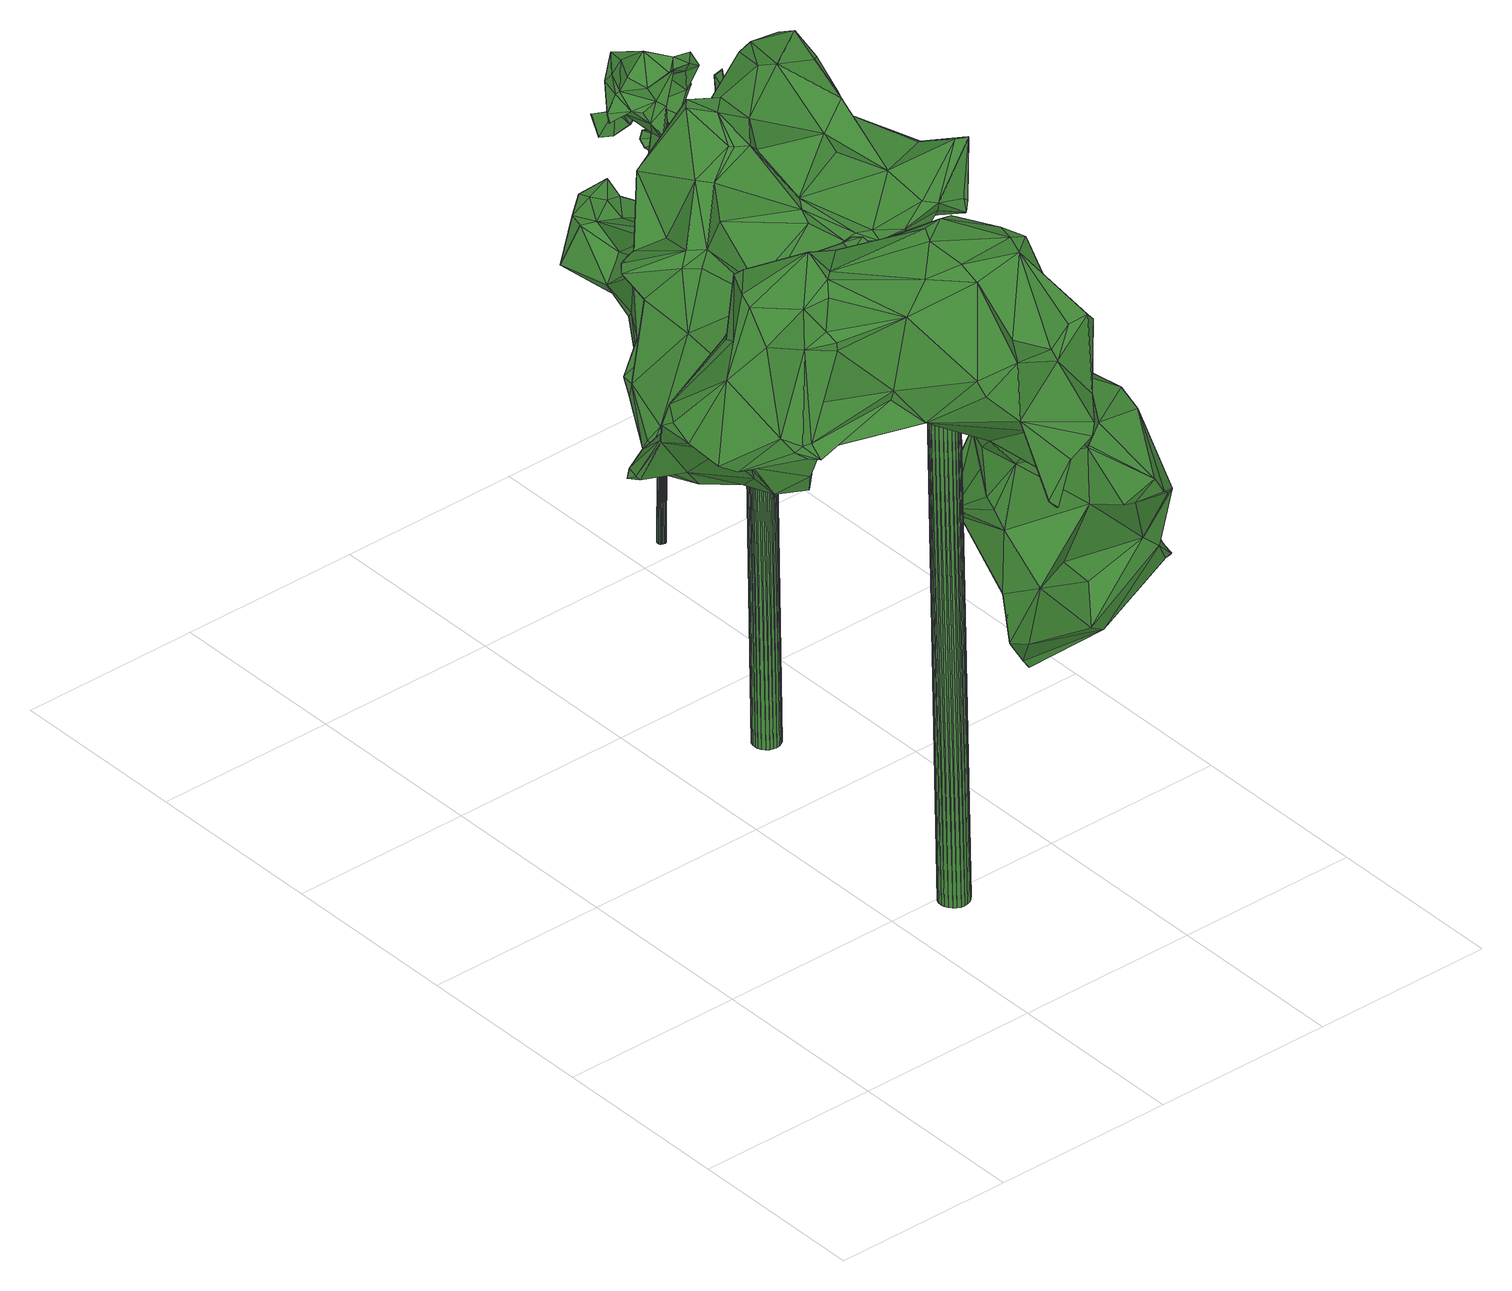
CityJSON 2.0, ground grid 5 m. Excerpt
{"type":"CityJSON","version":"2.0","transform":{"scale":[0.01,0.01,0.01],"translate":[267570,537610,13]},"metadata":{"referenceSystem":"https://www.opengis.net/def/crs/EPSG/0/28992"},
"CityObjects":{
"tree1":{"type":"SolitaryVegetationObject","attributes":{"gtid":126,"crown_width_m":9.94,"crown_median_z":27.43,"crown_r50_m":0.414,"crown_porosity":0.877,"trunk_H_m":14.36,"trunk_DBH_m":0.807,"trunk_radius_m":0.404,"trunk_base_height_m":13.07,"original_gtid":"134"},"geometry":[{"type":"Solid","lod":"3","boundaries":[[[[0,1,2]],[[3,4,5]],[[6,7,8]],[[9,10,11]],[[12,13,14]],[[15,16,17]],[[18,19,20]],[[21,22,23]],[[24,25,26]],[[27,28,29]],[[30,31,32]],[[33,34,35]],[[36,35,34]],[[37,38,39]],[[40,28,41]],[[14,42,43]],[[44,45,46]],[[47,45,44]],[[48,9,49]],[[50,20,51]],[[52,53,54]],[[55,56,57]],[[58,57,56]],[[59,60,25]],[[49,9,11]],[[61,31,30]],[[62,63,64]],[[65,66,67]],[[68,69,70]],[[71,72,25]],[[73,74,75]],[[76,77,78]],[[72,78,79]],[[37,39,80]],[[81,82,83]],[[84,85,83]],[[77,86,87]],[[88,86,77]],[[6,89,7]],[[90,56,91]],[[92,90,91]],[[93,94,95]],[[90,92,96]],[[97,96,92]],[[98,99,100]],[[77,87,79]],[[50,96,20]],[[7,89,76]],[[51,101,102]],[[51,102,103]],[[67,104,105]],[[67,105,106]],[[48,49,107]],[[108,109,40]],[[110,111,95]],[[14,13,42]],[[67,112,113]],[[114,115,116]],[[117,116,115]],[[114,52,54]],[[98,118,108]],[[119,120,121]],[[122,120,119]],[[42,13,123]],[[35,124,16]],[[36,125,124]],[[36,124,35]],[[89,65,77]],[[77,76,89]],[[96,97,126]],[[96,126,127]],[[128,68,129]],[[129,26,128]],[[52,63,53]],[[130,63,52]],[[131,132,133]],[[90,50,134]],[[95,94,135]],[[116,117,136]],[[30,29,28]],[[81,137,82]],[[138,109,106]],[[83,85,81]],[[82,135,83]],[[139,140,27]],[[138,40,109]],[[50,0,134]],[[51,0,50]],[[106,109,118]],[[98,100,118]],[[106,99,88]],[[100,99,106]],[[60,22,25]],[[23,22,60]],[[95,141,110]],[[47,44,142]],[[143,142,44]],[[144,145,146]],[[143,38,147]],[[148,149,73]],[[150,133,151]],[[152,38,143]],[[153,154,155]],[[9,150,151]],[[9,151,10]],[[156,114,54]],[[157,16,15]],[[35,16,157]],[[48,107,158]],[[159,54,4]],[[79,78,77]],[[106,68,138]],[[71,78,72]],[[148,69,160]],[[161,162,5]],[[163,164,80]],[[165,127,126]],[[166,33,167]],[[168,156,159]],[[73,169,170]],[[150,131,133]],[[169,70,171]],[[169,171,170]],[[172,173,174]],[[73,170,148]],[[69,148,170]],[[175,154,158]],[[87,176,79]],[[109,108,118]],[[136,177,116]],[[178,179,111]],[[106,118,100]],[[180,6,181]],[[8,181,6]],[[182,68,105]],[[152,36,183]],[[130,184,185]],[[156,54,159]],[[186,146,145]],[[90,134,2]],[[23,185,184]],[[24,26,7]],[[61,1,187]],[[187,1,0]],[[37,3,5]],[[147,188,111]],[[147,111,110]],[[131,189,132]],[[85,132,189]],[[182,129,68]],[[14,190,12]],[[2,58,56]],[[2,191,58]],[[40,41,108]],[[145,192,186]],[[193,167,194]],[[93,95,195]],[[27,196,197]],[[198,45,142]],[[199,61,187]],[[71,25,24]],[[124,125,200]],[[201,200,125]],[[202,199,187]],[[18,203,19]],[[178,204,49]],[[19,205,20]],[[103,101,206]],[[102,101,103]],[[50,90,96]],[[207,141,95]],[[15,208,193]],[[105,68,106]],[[66,104,67]],[[130,52,209]],[[88,77,65]],[[210,66,65]],[[41,211,212]],[[211,213,212]],[[214,174,215]],[[173,215,174]],[[203,206,205]],[[216,217,162]],[[103,218,51]],[[122,218,103]],[[164,3,80]],[[210,180,66]],[[0,119,187]],[[11,178,49]],[[219,18,127]],[[220,175,221]],[[49,204,107]],[[222,123,207]],[[222,207,95]],[[11,10,178]],[[223,224,160]],[[148,160,224]],[[75,74,225]],[[81,120,137]],[[81,121,120]],[[90,2,56]],[[154,175,220]],[[69,68,128]],[[70,138,68]],[[170,171,69]],[[5,162,37]],[[51,218,0]],[[57,136,117]],[[226,97,91]],[[0,218,119]],[[195,133,132]],[[196,213,197]],[[214,172,174]],[[27,29,32]],[[40,225,28]],[[124,227,16]],[[6,210,89]],[[103,228,122]],[[26,25,128]],[[221,229,230]],[[231,232,86]],[[7,26,181]],[[7,181,8]],[[99,86,88]],[[168,159,166]],[[225,30,28]],[[55,57,117]],[[18,14,203]],[[219,14,18]],[[163,80,39]],[[226,91,56]],[[151,133,195]],[[158,154,153]],[[64,185,233]],[[225,74,30]],[[159,164,166]],[[220,230,234]],[[25,72,59]],[[28,27,211]],[[28,211,41]],[[65,113,88]],[[213,235,212]],[[46,192,145]],[[230,217,236]],[[236,217,237]],[[205,206,238]],[[101,238,206]],[[239,39,240]],[[33,35,157]],[[233,185,23]],[[14,201,190]],[[221,230,220]],[[186,239,240]],[[176,232,241]],[[85,189,153]],[[146,166,164]],[[111,179,95]],[[127,18,20]],[[44,239,143]],[[190,201,125]],[[186,166,146]],[[163,239,164]],[[212,232,231]],[[242,232,212]],[[37,162,217]],[[243,58,74]],[[243,74,73]],[[191,74,58]],[[244,245,182]],[[129,182,245]],[[72,79,246]],[[76,24,7]],[[76,71,24]],[[225,169,75]],[[128,223,160]],[[0,2,134]],[[73,75,169]],[[186,33,166]],[[156,168,166]],[[188,204,178]],[[188,178,111]],[[204,247,248]],[[188,247,204]],[[192,36,239]],[[235,249,60]],[[46,12,192]],[[10,151,195]],[[161,5,64]],[[58,243,57]],[[182,104,244]],[[38,183,39]],[[38,152,183]],[[122,119,218]],[[108,231,98]],[[98,86,99]],[[163,39,239]],[[92,91,97]],[[13,12,250]],[[249,213,196]],[[101,51,20]],[[79,176,241]],[[206,203,251]],[[184,21,23]],[[127,20,96]],[[230,229,217]],[[113,112,106]],[[226,56,55]],[[224,177,149]],[[82,228,206]],[[228,103,206]],[[220,234,154]],[[239,186,192]],[[60,252,23]],[[181,245,180]],[[239,44,146]],[[239,146,164]],[[239,36,152]],[[234,155,154]],[[233,196,140]],[[233,140,64]],[[147,229,253]],[[253,229,221]],[[249,252,60]],[[126,97,227]],[[173,1,215]],[[61,215,1]],[[41,231,108]],[[241,246,79]],[[73,149,243]],[[57,243,149]],[[231,86,98]],[[241,59,246]],[[76,78,71]],[[69,171,70]],[[149,148,224]],[[241,232,242]],[[4,62,5]],[[64,5,62]],[[187,237,202]],[[217,202,237]],[[113,106,88]],[[143,147,110]],[[142,143,110]],[[188,253,247]],[[188,147,253]],[[253,221,247]],[[204,248,107]],[[214,254,172]],[[128,160,69]],[[105,104,182]],[[6,180,210]],[[181,26,129]],[[65,89,210]],[[244,104,180]],[[180,104,66]],[[255,225,40]],[[72,246,59]],[[255,70,225]],[[235,60,59]],[[256,209,52]],[[21,209,256]],[[241,235,59]],[[184,209,21]],[[130,209,184]],[[197,211,27]],[[197,213,211]],[[189,131,257]],[[189,257,48]],[[235,213,249]],[[249,196,233]],[[256,52,224]],[[81,85,155]],[[195,132,93]],[[17,227,97]],[[219,127,165]],[[14,219,201]],[[200,201,219]],[[165,200,219]],[[25,223,128]],[[15,194,157]],[[87,232,176]],[[46,45,198]],[[17,208,15]],[[97,226,55]],[[117,208,55]],[[48,257,9]],[[228,82,137]],[[228,137,122]],[[97,55,208]],[[97,208,17]],[[17,16,227]],[[129,245,181]],[[115,193,117]],[[117,193,208]],[[15,193,194]],[[41,212,231]],[[3,37,80]],[[143,239,152]],[[240,39,34]],[[217,38,37]],[[217,229,38]],[[229,147,38]],[[172,1,173]],[[172,2,1]],[[150,9,257]],[[131,150,257]],[[186,34,33]],[[186,240,34]],[[225,70,169]],[[258,162,161]],[[224,223,256]],[[215,254,214]],[[158,107,259]],[[158,259,175]],[[260,161,64]],[[221,175,259]],[[4,3,159]],[[164,159,3]],[[39,183,34]],[[57,149,136]],[[144,46,145]],[[123,13,250]],[[4,54,62]],[[44,46,146]],[[146,46,144]],[[203,205,19]],[[135,222,95]],[[42,222,135]],[[123,222,42]],[[165,227,124]],[[126,227,165]],[[165,124,200]],[[190,192,12]],[[125,192,190]],[[125,36,192]],[[193,115,167]],[[137,120,122]],[[135,94,84]],[[135,84,83]],[[84,132,85]],[[93,84,94]],[[84,93,132]],[[86,232,87]],[[216,202,217]],[[67,113,65]],[[32,139,27]],[[199,139,32]],[[260,139,199]],[[223,25,22]],[[116,177,114]],[[64,139,260]],[[14,43,203]],[[30,32,29]],[[203,43,251]],[[251,43,135]],[[135,43,42]],[[157,167,33]],[[157,194,167]],[[236,119,121]],[[156,167,114]],[[114,167,115]],[[166,167,156]],[[230,121,234]],[[236,121,230]],[[234,121,81]],[[155,234,81]],[[47,142,45]],[[67,106,112]],[[74,261,30]],[[30,261,61]],[[215,61,261]],[[241,212,235]],[[241,242,212]],[[261,74,191]],[[36,34,183]],[[178,10,179]],[[153,155,85]],[[195,95,179]],[[195,179,10]],[[233,252,249]],[[23,252,233]],[[149,177,136]],[[101,20,238]],[[64,140,139]],[[205,238,20]],[[119,236,237]],[[119,237,187]],[[221,259,247]],[[248,247,259]],[[248,259,107]],[[46,198,12]],[[12,198,250]],[[255,262,70]],[[138,262,40]],[[255,40,262]],[[70,262,138]],[[199,31,61]],[[199,32,31]],[[256,22,21]],[[223,22,256]],[[2,172,254]],[[191,2,254]],[[215,261,254]],[[261,191,254]],[[206,251,82]],[[82,251,135]],[[207,123,263]],[[27,140,196]],[[263,123,250]],[[207,263,141]],[[142,110,141]],[[250,142,141]],[[250,198,142]],[[263,250,141]],[[52,177,224]],[[114,177,52]],[[216,162,202]],[[202,162,258]],[[54,53,63]],[[185,64,63]],[[260,258,161]],[[260,199,258]],[[199,202,258]],[[48,158,189]],[[153,189,158]],[[185,63,130]],[[54,63,62]],[[180,245,244]],[[264,265,266]],[[264,266,267]],[[267,266,268]],[[267,268,269]],[[266,265,270]],[[266,270,268]],[[268,270,271]],[[268,271,269]],[[270,265,272]],[[270,272,271]],[[271,272,273]],[[271,273,269]],[[272,265,274]],[[272,274,273]],[[273,274,275]],[[273,275,269]],[[274,265,276]],[[274,276,275]],[[275,276,277]],[[275,277,269]],[[276,265,278]],[[276,278,277]],[[277,278,279]],[[277,279,269]],[[278,265,280]],[[278,280,279]],[[279,280,281]],[[279,281,269]],[[280,265,282]],[[280,282,281]],[[281,282,283]],[[281,283,269]],[[282,265,284]],[[282,284,283]],[[283,284,285]],[[283,285,269]],[[284,265,286]],[[284,286,285]],[[285,286,287]],[[285,287,269]],[[286,265,288]],[[286,288,287]],[[287,288,289]],[[287,289,269]],[[288,265,290]],[[288,290,289]],[[289,290,291]],[[289,291,269]],[[290,265,292]],[[290,292,291]],[[291,292,293]],[[291,293,269]],[[292,265,294]],[[292,294,293]],[[293,294,295]],[[293,295,269]],[[294,265,296]],[[294,296,295]],[[295,296,297]],[[295,297,269]],[[296,265,298]],[[296,298,297]],[[297,298,299]],[[297,299,269]],[[298,265,300]],[[298,300,299]],[[299,300,301]],[[299,301,269]],[[300,265,302]],[[300,302,301]],[[301,302,303]],[[301,303,269]],[[302,265,304]],[[302,304,303]],[[303,304,305]],[[303,305,269]],[[304,265,306]],[[304,306,305]],[[305,306,307]],[[305,307,269]],[[306,265,308]],[[306,308,307]],[[307,308,309]],[[307,309,269]],[[308,265,310]],[[308,310,309]],[[309,310,311]],[[309,311,269]],[[310,265,312]],[[310,312,311]],[[311,312,313]],[[311,313,269]],[[312,265,264]],[[312,264,313]],[[313,264,267]],[[313,267,269]]]]}]},
"tree2":{"type":"SolitaryVegetationObject","attributes":{"gtid":86,"crown_width_m":9.3,"crown_median_z":27.45,"crown_r50_m":0.398,"crown_porosity":0.888,"trunk_H_m":14.03,"trunk_DBH_m":0.739,"trunk_radius_m":0.369,"trunk_base_height_m":13.42,"original_gtid":"91"},"geometry":[{"type":"Solid","lod":"3","boundaries":[[[[314,315,316]],[[317,318,319]],[[320,321,322]],[[323,324,325]],[[326,324,323]],[[322,321,327]],[[322,328,320]],[[329,330,331]],[[329,332,330]],[[315,331,316]],[[333,334,335]],[[335,334,336]],[[337,338,326]],[[339,329,340]],[[341,342,343]],[[341,343,344]],[[345,346,347]],[[330,348,331]],[[349,350,351]],[[352,353,328]],[[354,355,351]],[[356,357,358]],[[359,360,361]],[[362,353,352]],[[363,364,365]],[[366,367,339]],[[328,353,368]],[[329,331,315]],[[317,363,318]],[[369,370,371]],[[372,350,349]],[[372,349,373]],[[374,375,376]],[[374,376,377]],[[328,368,320]],[[378,358,379]],[[315,380,329]],[[339,332,329]],[[381,382,383]],[[384,385,386]],[[387,330,332]],[[368,388,321]],[[368,321,320]],[[389,345,390]],[[391,392,327]],[[393,394,395]],[[396,397,398]],[[399,400,401]],[[402,401,400]],[[393,403,394]],[[314,404,405]],[[406,380,314]],[[407,408,382]],[[409,410,411]],[[412,413,414]],[[415,416,417]],[[418,419,420]],[[421,422,409]],[[339,340,366]],[[423,413,424]],[[419,425,426]],[[427,428,429]],[[363,365,430]],[[319,364,317]],[[364,363,317]],[[347,431,345]],[[432,419,418]],[[337,326,323]],[[433,396,338]],[[433,338,337]],[[406,329,380]],[[434,399,401]],[[435,436,429]],[[437,438,420]],[[438,418,420]],[[319,428,364]],[[429,428,319]],[[439,440,441]],[[432,442,425]],[[432,425,419]],[[443,430,444]],[[319,445,429]],[[358,446,379]],[[379,446,354]],[[362,352,447]],[[448,449,398]],[[450,451,452]],[[453,414,423]],[[454,433,455]],[[377,341,344]],[[440,447,352]],[[456,457,458]],[[459,333,375]],[[346,460,347]],[[348,387,461]],[[400,342,341]],[[399,342,400]],[[454,397,396]],[[426,425,361]],[[462,463,464]],[[463,465,464]],[[382,381,466]],[[440,467,468]],[[469,470,471]],[[433,454,396]],[[417,472,473]],[[457,393,458]],[[416,474,475]],[[476,470,477]],[[445,478,479]],[[358,378,480]],[[481,482,483]],[[484,447,468]],[[440,468,447]],[[414,485,412]],[[447,469,486]],[[332,370,387]],[[487,488,489]],[[487,335,488]],[[368,353,490]],[[435,429,479]],[[491,492,437]],[[373,493,453]],[[430,365,494]],[[495,443,496]],[[347,497,431]],[[465,498,495]],[[319,499,445]],[[500,388,490]],[[501,502,458]],[[416,451,474]],[[474,451,450]],[[365,364,428]],[[365,428,494]],[[494,428,427]],[[398,503,342]],[[314,380,315]],[[413,423,414]],[[424,373,482]],[[492,491,504]],[[505,354,506]],[[461,316,348]],[[498,507,508]],[[411,509,510]],[[466,381,497]],[[474,356,475]],[[499,318,501]],[[475,356,358]],[[490,511,500]],[[396,398,434]],[[508,495,498]],[[512,439,406]],[[406,322,513]],[[406,513,340]],[[412,514,413]],[[515,322,441]],[[473,415,417]],[[516,517,518]],[[519,497,381]],[[434,398,399]],[[481,483,520]],[[439,441,406]],[[475,358,416]],[[521,509,386]],[[334,522,523]],[[334,523,524]],[[369,461,370]],[[461,387,370]],[[375,374,344]],[[433,337,525]],[[500,526,327]],[[444,400,341]],[[444,402,400]],[[514,412,527]],[[396,434,338]],[[528,416,529]],[[348,316,331]],[[501,395,499]],[[394,499,395]],[[344,374,377]],[[530,531,451]],[[361,425,442]],[[532,476,450]],[[470,476,532]],[[460,466,497]],[[460,497,347]],[[519,446,357]],[[358,357,446]],[[389,390,519]],[[362,486,511]],[[340,329,406]],[[403,393,472]],[[444,430,533]],[[444,533,402]],[[437,534,438]],[[325,378,535]],[[516,418,504]],[[516,504,491]],[[536,344,343]],[[521,537,411]],[[398,342,399]],[[491,517,516]],[[468,439,407]],[[316,369,314]],[[379,538,378]],[[471,486,469]],[[539,540,401]],[[445,479,429]],[[503,541,536]],[[404,361,542]],[[404,542,543]],[[339,544,332]],[[332,544,371]],[[383,408,545]],[[460,476,477]],[[471,470,531]],[[371,359,314]],[[531,546,452]],[[426,361,360]],[[484,547,470]],[[386,509,410]],[[509,411,410]],[[351,355,541]],[[351,541,349]],[[548,541,355]],[[325,535,323]],[[386,410,384]],[[370,332,371]],[[525,549,433]],[[344,459,375]],[[532,450,452]],[[542,518,517]],[[451,416,415]],[[342,503,343]],[[454,455,397]],[[448,397,455]],[[478,326,539]],[[393,395,458]],[[375,367,376]],[[480,378,550]],[[325,550,378]],[[324,403,550]],[[324,550,325]],[[505,548,355]],[[319,318,499]],[[327,465,391]],[[387,348,330]],[[503,536,343]],[[421,333,335]],[[551,539,533]],[[539,401,533]],[[484,470,447]],[[447,470,469]],[[406,441,322]],[[358,529,416]],[[393,473,472]],[[442,518,542]],[[429,436,427]],[[427,436,494]],[[494,436,430]],[[419,491,420]],[[545,552,383]],[[352,515,440]],[[448,398,397]],[[473,457,415]],[[393,457,473]],[[550,403,417]],[[553,350,535]],[[351,350,553]],[[487,554,385]],[[453,485,414]],[[316,461,369]],[[462,464,456]],[[464,471,456]],[[545,524,552]],[[465,526,464]],[[407,545,408]],[[508,555,495]],[[443,495,555]],[[509,521,510]],[[411,510,521]],[[403,556,394]],[[403,324,556]],[[322,515,328]],[[452,546,532]],[[501,458,395]],[[557,366,513]],[[543,336,405]],[[431,497,519]],[[534,437,492]],[[409,411,537]],[[480,529,358]],[[552,505,506]],[[552,506,446]],[[371,544,421]],[[498,465,558]],[[514,372,559]],[[367,544,339]],[[468,407,382]],[[359,517,360]],[[550,528,480]],[[534,492,504]],[[453,423,560]],[[453,560,520]],[[417,416,528]],[[417,528,550]],[[375,544,367]],[[530,456,531]],[[493,485,453]],[[457,456,415]],[[328,515,352]],[[363,558,501]],[[501,558,463]],[[443,376,496]],[[431,561,345]],[[444,376,443]],[[435,479,562]],[[341,377,376]],[[341,376,444]],[[318,363,501]],[[465,327,526]],[[322,327,392]],[[334,548,522]],[[512,406,314]],[[557,513,392]],[[544,333,421]],[[544,375,333]],[[381,383,563]],[[381,563,519]],[[540,326,338]],[[367,366,564]],[[487,489,554]],[[524,523,505]],[[522,505,523]],[[459,344,536]],[[405,565,512]],[[540,539,326]],[[379,566,538]],[[484,468,382]],[[371,314,369]],[[401,338,434]],[[540,338,401]],[[404,543,405]],[[405,512,314]],[[438,534,418]],[[489,488,371]],[[372,493,525]],[[525,493,349]],[[554,421,537]],[[363,507,558]],[[508,507,363]],[[474,476,356]],[[450,476,474]],[[323,525,337]],[[535,525,323]],[[460,477,466]],[[505,567,548]],[[446,506,354]],[[442,432,516]],[[418,516,432]],[[566,553,538]],[[368,490,388]],[[458,502,456]],[[479,478,562]],[[541,449,349]],[[558,465,463]],[[513,322,392]],[[324,568,556]],[[467,439,468]],[[440,439,467]],[[515,441,440]],[[383,382,408]],[[388,327,321]],[[500,327,388]],[[459,569,333]],[[349,493,373]],[[417,403,472]],[[386,554,521]],[[371,554,489]],[[554,371,421]],[[363,430,555]],[[363,555,508]],[[402,533,401]],[[419,426,491]],[[420,491,437]],[[391,465,570]],[[476,460,356]],[[354,571,355]],[[334,524,336]],[[552,524,505]],[[543,488,336]],[[366,572,564]],[[491,426,360]],[[465,495,570]],[[340,513,366]],[[445,568,478]],[[394,568,445]],[[394,556,568]],[[407,439,545]],[[350,372,525]],[[350,525,535]],[[334,333,548]],[[335,487,384]],[[385,384,487]],[[531,456,471]],[[534,504,418]],[[493,412,485]],[[361,442,542]],[[517,488,543]],[[449,448,549]],[[449,549,349]],[[498,558,507]],[[409,422,410]],[[410,422,384]],[[335,384,422]],[[335,422,421]],[[421,409,537]],[[431,519,561]],[[390,561,519]],[[423,424,560]],[[543,542,517]],[[442,516,518]],[[493,527,412]],[[372,527,493]],[[372,514,527]],[[345,389,346]],[[389,357,356]],[[520,560,481]],[[495,366,557]],[[526,511,464]],[[525,349,549]],[[335,336,488]],[[539,562,478]],[[394,445,499]],[[430,436,539]],[[539,436,435]],[[551,533,430]],[[551,430,539]],[[517,371,488]],[[570,557,391]],[[570,495,557]],[[484,382,547]],[[524,545,565]],[[389,519,357]],[[366,495,572]],[[464,511,471]],[[471,511,486]],[[470,547,477]],[[477,547,466]],[[460,346,389]],[[460,389,356]],[[451,531,452]],[[359,371,517]],[[491,360,517]],[[496,367,564]],[[495,496,564]],[[495,564,572]],[[443,573,430]],[[555,430,573]],[[555,573,443]],[[512,565,439]],[[367,496,376]],[[378,538,535]],[[535,538,553]],[[541,503,449]],[[398,449,503]],[[505,571,354]],[[505,355,571]],[[462,456,502]],[[462,502,463]],[[463,502,501]],[[455,549,448]],[[385,554,386]],[[536,569,459]],[[554,537,521]],[[541,569,536]],[[548,569,541]],[[333,569,548]],[[455,433,549]],[[447,486,362]],[[530,451,415]],[[532,546,470]],[[470,546,531]],[[530,415,456]],[[353,362,511]],[[526,500,511]],[[490,353,511]],[[391,557,392]],[[324,574,568]],[[478,568,326]],[[326,568,574]],[[324,326,574]],[[314,359,404]],[[361,404,359]],[[351,566,354]],[[354,566,379]],[[566,351,553]],[[466,547,382]],[[345,561,390]],[[560,424,482]],[[373,453,482]],[[483,482,520]],[[453,520,482]],[[560,482,481]],[[383,552,563]],[[446,563,552]],[[519,563,446]],[[522,548,567]],[[522,567,505]],[[528,529,480]],[[336,565,405]],[[439,565,545]],[[524,565,336]],[[435,562,539]],[[413,559,424]],[[514,559,413]],[[372,373,559]],[[424,559,373]],[[575,576,577]],[[575,577,578]],[[578,577,579]],[[578,579,580]],[[577,576,581]],[[577,581,579]],[[579,581,582]],[[579,582,580]],[[581,576,583]],[[581,583,582]],[[582,583,584]],[[582,584,580]],[[583,576,585]],[[583,585,584]],[[584,585,586]],[[584,586,580]],[[585,576,587]],[[585,587,586]],[[586,587,588]],[[586,588,580]],[[587,576,589]],[[587,589,588]],[[588,589,590]],[[588,590,580]],[[589,576,591]],[[589,591,590]],[[590,591,592]],[[590,592,580]],[[591,576,593]],[[591,593,592]],[[592,593,594]],[[592,594,580]],[[593,576,595]],[[593,595,594]],[[594,595,596]],[[594,596,580]],[[595,576,597]],[[595,597,596]],[[596,597,598]],[[596,598,580]],[[597,576,599]],[[597,599,598]],[[598,599,600]],[[598,600,580]],[[599,576,601]],[[599,601,600]],[[600,601,602]],[[600,602,580]],[[601,576,603]],[[601,603,602]],[[602,603,604]],[[602,604,580]],[[603,576,605]],[[603,605,604]],[[604,605,606]],[[604,606,580]],[[605,576,607]],[[605,607,606]],[[606,607,608]],[[606,608,580]],[[607,576,609]],[[607,609,608]],[[608,609,610]],[[608,610,580]],[[609,576,611]],[[609,611,610]],[[610,611,612]],[[610,612,580]],[[611,576,613]],[[611,613,612]],[[612,613,614]],[[612,614,580]],[[613,576,615]],[[613,615,614]],[[614,615,616]],[[614,616,580]],[[615,576,617]],[[615,617,616]],[[616,617,618]],[[616,618,580]],[[617,576,619]],[[617,619,618]],[[618,619,620]],[[618,620,580]],[[619,576,621]],[[619,621,620]],[[620,621,622]],[[620,622,580]],[[621,576,623]],[[621,623,622]],[[622,623,624]],[[622,624,580]],[[623,576,575]],[[623,575,624]],[[624,575,578]],[[624,578,580]]]]}]},
"tree3":{"type":"SolitaryVegetationObject","attributes":{"gtid":236,"crown_width_m":3.42,"crown_median_z":25.37,"crown_r50_m":0.201,"crown_porosity":0.915,"trunk_H_m":12.01,"trunk_DBH_m":0.22,"trunk_radius_m":0.11,"trunk_base_height_m":13.36,"original_gtid":"265"},"geometry":[{"type":"Solid","lod":"3","boundaries":[[[[625,626,627]],[[625,628,626]],[[629,630,631]],[[629,631,632]],[[633,634,635]],[[636,637,638]],[[639,640,637]],[[641,642,643]],[[644,645,646]],[[644,646,647]],[[648,649,650]],[[651,652,653]],[[629,651,653]],[[654,655,656]],[[657,645,658]],[[650,659,660]],[[650,649,661]],[[662,663,664]],[[665,666,667]],[[668,669,670]],[[671,672,673]],[[674,675,676]],[[677,626,678]],[[628,678,626]],[[679,680,681]],[[678,682,677]],[[673,683,684]],[[685,686,687]],[[669,688,689]],[[690,691,649]],[[692,633,693]],[[633,692,634]],[[671,694,672]],[[695,680,675]],[[696,697,698]],[[690,699,691]],[[700,701,702]],[[685,703,704]],[[705,655,706]],[[635,707,633]],[[633,707,693]],[[708,692,709]],[[710,711,635]],[[681,680,695]],[[710,708,699]],[[712,713,714]],[[693,709,692]],[[710,699,715]],[[711,716,707]],[[659,717,660]],[[718,683,673]],[[719,714,713]],[[672,718,673]],[[672,720,718]],[[628,721,678]],[[720,722,718]],[[705,659,650]],[[681,723,724]],[[725,724,723]],[[684,694,671]],[[673,684,671]],[[637,636,726]],[[663,662,703]],[[727,728,729]],[[721,628,627]],[[678,721,702]],[[715,717,659]],[[639,726,712]],[[730,731,732]],[[660,690,648]],[[733,734,735]],[[657,658,736]],[[700,626,737]],[[690,715,699]],[[661,705,650]],[[664,738,739]],[[637,726,639]],[[641,740,727]],[[635,711,707]],[[646,741,742]],[[674,695,675]],[[674,725,695]],[[743,716,734]],[[707,716,693]],[[744,687,686]],[[642,724,643]],[[657,741,645]],[[718,745,683]],[[718,722,745]],[[679,681,746]],[[665,667,747]],[[680,748,675]],[[679,748,680]],[[729,749,750]],[[681,695,723]],[[642,675,748]],[[642,676,675]],[[628,743,627]],[[641,687,744]],[[665,751,752]],[[628,716,743]],[[658,644,736]],[[753,724,725]],[[660,648,650]],[[754,700,737]],[[742,728,727]],[[755,756,757]],[[754,701,733]],[[702,701,754]],[[704,703,662]],[[690,649,648]],[[739,738,758]],[[685,704,686]],[[647,646,759]],[[735,760,733]],[[712,640,639]],[[665,752,666]],[[706,761,705]],[[683,762,684]],[[651,762,683]],[[732,731,739]],[[664,739,731]],[[626,721,627]],[[700,721,626]],[[763,764,657]],[[714,719,765]],[[766,767,768]],[[766,768,691]],[[647,654,656]],[[735,734,711]],[[666,769,763]],[[744,740,641]],[[646,742,759]],[[733,760,755]],[[669,770,670]],[[732,739,736]],[[750,652,771]],[[657,764,741]],[[736,739,772]],[[739,758,772]],[[666,752,769]],[[748,679,746]],[[725,723,695]],[[649,773,661]],[[754,733,774]],[[712,714,640]],[[756,775,765]],[[733,775,756]],[[644,776,736]],[[629,632,762]],[[629,762,651]],[[741,646,645]],[[754,774,700]],[[755,713,636]],[[726,636,713]],[[661,776,705]],[[732,776,661]],[[742,732,661]],[[670,663,668]],[[665,631,751]],[[742,727,732]],[[638,640,714]],[[706,654,696]],[[696,654,697]],[[658,645,644]],[[777,704,662]],[[641,676,642]],[[764,728,741]],[[665,689,631]],[[655,654,706]],[[767,697,647]],[[778,672,779]],[[778,779,688]],[[698,780,696]],[[637,640,638]],[[666,772,758]],[[763,736,772]],[[763,772,666]],[[770,747,781]],[[647,656,644]],[[690,717,715]],[[660,717,690]],[[706,696,755]],[[696,774,755]],[[756,755,774]],[[733,756,774]],[[781,747,667]],[[661,773,742]],[[725,641,753]],[[666,758,667]],[[688,669,778]],[[743,734,733]],[[711,782,735]],[[720,672,685]],[[736,776,732]],[[697,654,647]],[[705,776,655]],[[669,689,770]],[[775,783,765]],[[733,755,775]],[[770,689,747]],[[664,770,781]],[[670,770,664]],[[634,710,635]],[[732,727,740]],[[634,692,710]],[[665,747,689]],[[715,760,782]],[[631,784,632]],[[785,786,750]],[[785,771,683]],[[708,710,692]],[[785,683,745]],[[785,750,771]],[[668,778,669]],[[664,663,670]],[[716,711,734]],[[705,761,659]],[[785,643,787]],[[632,784,788]],[[652,750,653]],[[771,652,651]],[[653,750,629]],[[765,719,756]],[[713,712,726]],[[641,674,676]],[[636,638,783]],[[714,783,638]],[[765,783,714]],[[719,757,756]],[[713,757,719]],[[783,775,755]],[[636,783,755]],[[713,755,757]],[[685,789,720]],[[641,789,687]],[[643,789,641]],[[698,697,790]],[[698,790,766]],[[753,786,787]],[[749,729,791]],[[780,792,701]],[[678,702,754]],[[725,674,641]],[[700,702,721]],[[781,667,738]],[[664,781,738]],[[758,738,667]],[[630,751,631]],[[687,789,685]],[[722,789,643]],[[720,789,722]],[[777,664,731]],[[777,662,664]],[[696,701,774]],[[780,701,696]],[[643,724,787]],[[744,730,740]],[[732,740,730]],[[704,793,686]],[[766,794,698]],[[663,703,668]],[[698,794,780]],[[730,793,731]],[[733,701,743]],[[792,743,701]],[[686,793,744]],[[651,683,771]],[[632,684,762]],[[632,694,684]],[[794,766,699]],[[794,699,708]],[[691,699,766]],[[730,744,793]],[[795,755,760]],[[795,760,715]],[[742,773,759]],[[753,641,796]],[[767,790,697]],[[786,753,796]],[[766,790,767]],[[715,782,710]],[[784,631,689]],[[784,689,688]],[[795,706,755]],[[727,729,796]],[[727,796,641]],[[700,774,701]],[[763,769,791]],[[715,659,795]],[[752,791,769]],[[693,797,709]],[[750,749,629]],[[628,797,716]],[[693,716,797]],[[708,797,743]],[[627,743,797]],[[729,764,791]],[[763,791,764]],[[751,791,752]],[[751,749,791]],[[629,749,751]],[[630,629,751]],[[708,709,797]],[[628,625,797]],[[627,797,625]],[[778,668,703]],[[711,710,782]],[[735,782,760]],[[685,672,703]],[[778,703,672]],[[785,787,786]],[[643,785,722]],[[745,722,785]],[[777,793,704]],[[731,793,777]],[[672,788,784]],[[632,788,694]],[[694,788,672]],[[724,753,787]],[[795,761,706]],[[795,659,761]],[[786,796,750]],[[750,796,729]],[[763,657,736]],[[780,794,792]],[[691,768,649]],[[767,649,768]],[[708,792,794]],[[743,792,708]],[[688,779,784]],[[672,784,779]],[[742,741,728]],[[656,655,776]],[[656,776,644]],[[764,729,728]],[[681,724,746]],[[748,746,642]],[[724,642,746]],[[737,682,754]],[[754,682,678]],[[626,677,682]],[[737,626,682]],[[767,773,649]],[[767,759,773]],[[647,759,767]],[[798,799,800]],[[798,800,801]],[[801,800,802]],[[801,802,803]],[[800,799,804]],[[800,804,802]],[[802,804,805]],[[802,805,803]],[[804,799,806]],[[804,806,805]],[[805,806,807]],[[805,807,803]],[[806,799,808]],[[806,808,807]],[[807,808,809]],[[807,809,803]],[[808,799,810]],[[808,810,809]],[[809,810,811]],[[809,811,803]],[[810,799,812]],[[810,812,811]],[[811,812,813]],[[811,813,803]],[[812,799,814]],[[812,814,813]],[[813,814,815]],[[813,815,803]],[[814,799,816]],[[814,816,815]],[[815,816,817]],[[815,817,803]],[[816,799,818]],[[816,818,817]],[[817,818,819]],[[817,819,803]],[[818,799,820]],[[818,820,819]],[[819,820,821]],[[819,821,803]],[[820,799,822]],[[820,822,821]],[[821,822,823]],[[821,823,803]],[[822,799,824]],[[822,824,823]],[[823,824,825]],[[823,825,803]],[[824,799,826]],[[824,826,825]],[[825,826,827]],[[825,827,803]],[[826,799,828]],[[826,828,827]],[[827,828,829]],[[827,829,803]],[[828,799,830]],[[828,830,829]],[[829,830,831]],[[829,831,803]],[[830,799,832]],[[830,832,831]],[[831,832,833]],[[831,833,803]],[[832,799,834]],[[832,834,833]],[[833,834,835]],[[833,835,803]],[[834,799,836]],[[834,836,835]],[[835,836,837]],[[835,837,803]],[[836,799,838]],[[836,838,837]],[[837,838,839]],[[837,839,803]],[[838,799,840]],[[838,840,839]],[[839,840,841]],[[839,841,803]],[[840,799,842]],[[840,842,841]],[[841,842,843]],[[841,843,803]],[[842,799,844]],[[842,844,843]],[[843,844,845]],[[843,845,803]],[[844,799,846]],[[844,846,845]],[[845,846,847]],[[845,847,803]],[[846,799,798]],[[846,798,847]],[[847,798,801]],[[847,801,803]]]]}]}
},
"vertices":[
[468,335,1565],[638,151,1562],[596,139,1616],[670,663,1507],[849,689,1536],[764,617,1444],[1256,488,864],[1234,515,888],[1257,487,869],[92,949,1276],[118,969,1307],[160,968,1292],[458,804,1796],[320,834,1812],[404,694,1900],[840,455,1890],[808,461,1914],[807,366,1938],[399,616,1864],[377,586,1836],[455,391,1849],[1035,458,1307],[1001,334,1198],[1006,517,1295],[1163,501,919],[1050,386,1057],[1145,381,989],[684,488,1135],[702,322,1151],[692,348,1201],[722,304,1346],[661,355,1396],[687,369,1230],[744,591,1773],[711,592,1776],[749,573,1915],[564,700,1832],[633,658,1496],[440,679,1570],[634,619,1578],[726,217,1027],[701,326,964],[246,751,1818],[237,713,1805],[556,960,1573],[555,963,1576],[679,889,1698],[555,966,1573],[210,870,1217],[229,937,1243],[530,220,1719],[418,396,1648],[1051,489,1395],[934,579,1442],[930,604,1478],[868,210,1766],[739,168,1711],[836,156,1579],[786,89,1555],[963,370,1031],[997,334,1197],[642,304,1450],[920,610,1476],[962,599,1369],[834,602,1295],[1106,456,851],[1167,293,898],[1127,289,918],[1090,207,993],[1075,141,1201],[1045,214,1032],[1065,539,865],[988,565,888],[977,90,1300],[863,203,1384],[911,125,1236],[1065,540,860],[1012,491,771],[988,568,884],[910,609,898],[659,664,1514],[92,586,1458],[153,500,1573],[57,615,1474],[51,720,1488],[138,703,1436],[879,455,816],[894,510,861],[993,465,761],[1162,500,825],[607,160,1770],[736,189,1735],[679,265,1748],[42,809,1497],[51,776,1520],[78,824,1534],[657,368,1871],[758,332,1932],[815,407,750],[880,425,728],[818,367,674],[312,479,1768],[301,525,1598],[214,458,1554],[1174,264,898],[1130,231,925],[929,223,812],[366,868,1259],[704,304,830],[747,285,817],[295,879,1593],[162,816,1463],[924,236,867],[927,443,840],[902,491,1561],[848,357,1712],[890,393,1567],[910,239,1719],[801,369,700],[260,460,1518],[193,449,1523],[238,512,1500],[212,420,1527],[301,848,1799],[707,563,1930],[563,702,1836],[649,416,1902],[554,439,1888],[1090,228,1184],[1159,344,964],[1068,562,1329],[51,899,1286],[66,838,1421],[42,903,1298],[541,198,1680],[138,681,1653],[891,381,1546],[173,473,1538],[874,204,852],[780,418,1344],[836,586,1267],[295,879,1597],[447,891,1590],[450,886,1588],[706,889,1702],[722,867,1707],[764,872,1652],[386,702,1511],[1057,248,1386],[929,241,1406],[40,934,1277],[56,944,1293],[472,811,1696],[231,689,1320],[277,669,1264],[199,660,1376],[870,615,1569],[868,552,1833],[266,770,1242],[848,696,1551],[1084,245,1229],[764,611,1444],[657,619,1501],[667,656,1530],[785,851,1612],[633,516,1922],[822,687,1614],[844,525,1752],[842,672,1585],[943,121,1231],[1006,90,1251],[1058,135,1202],[583,17,1454],[610,41,1448],[602,11,1430],[371,651,1244],[890,527,880],[948,428,1461],[195,960,1306],[107,839,1462],[1243,426,849],[1253,437,871],[1162,248,914],[479,613,1686],[1063,551,1318],[1039,599,1309],[780,696,1618],[471,338,1561],[203,794,1363],[168,863,1274],[488,760,1822],[763,70,1534],[670,846,1695],[847,354,1768],[859,507,1834],[67,843,1424],[705,555,1135],[693,522,1120],[453,876,1647],[660,388,1423],[651,554,1932],[503,709,1853],[601,441,1540],[313,603,1823],[291,900,1279],[304,511,1811],[237,511,1789],[283,854,1615],[845,316,1782],[1067,534,1326],[1213,433,845],[704,487,1104],[744,332,971],[709,488,1104],[603,7,1432],[652,71,1461],[651,592,1541],[438,592,1564],[416,404,1618],[424,638,1865],[358,632,1299],[392,661,1304],[276,821,1631],[1078,263,1224],[1079,335,1391],[874,210,1211],[814,218,1757],[782,394,1931],[189,461,1556],[393,655,1384],[370,597,1409],[718,329,884],[884,477,845],[839,586,1265],[203,659,1380],[862,350,1027],[305,511,1511],[418,407,1617],[310,478,1793],[669,845,1690],[702,632,1589],[889,525,890],[886,474,847],[867,205,1387],[1176,263,902],[1173,289,913],[904,539,896],[343,835,1281],[365,868,1263],[765,402,1145],[403,871,1703],[212,621,1748],[868,470,1276],[380,680,1369],[689,62,1503],[870,300,994],[1048,398,1326],[139,895,1270],[669,607,1503],[344,834,1276],[787,443,1385],[766,215,1491],[916,264,936],[366,854,1711],[715,474,7],[675,475,7],[714,485,7],[699,493,1443],[698,503,1443],[659,493,1443],[710,495,7],[694,513,1443],[704,503,7],[688,521,1443],[696,510,7],[679,528,1442],[686,514,7],[670,532,1442],[676,515,6],[659,533,1442],[665,514,6],[649,532,1442],[655,510,6],[639,528,1442],[647,504,6],[630,522,1442],[640,496,6],[624,514,1442],[636,486,6],[620,504,1442],[635,476,6],[618,494,1442],[636,465,7],[620,483,1442],[640,455,7],[623,473,1443],[646,447,7],[630,465,1443],[654,440,7],[638,458,1443],[664,436,7],[648,454,1443],[674,435,7],[658,453,1443],[685,436,8],[669,454,1443],[695,440,8],[678,458,1443],[703,446,8],[687,464,1443],[710,454,8],[693,472,1443],[714,464,8],[697,482,1443],
[656,1424,1019],[684,1497,1028],[782,1516,993],[856,1455,1876],[829,1450,1886],[862,1445,1904],[503,1637,1493],[570,1631,1537],[569,1597,1352],[773,892,1691],[688,1061,1732],[728,900,1698],[909,995,1748],[569,1583,1512],[406,1603,1392],[802,1533,1153],[812,1516,995],[782,1519,995],[857,1489,1059],[837,1247,1291],[799,1238,1264],[951,1230,1095],[778,1248,1214],[937,902,1696],[1100,972,1764],[852,1509,1194],[807,1532,1222],[1097,1216,1445],[1077,1133,1532],[1094,1214,1443],[1098,1231,1394],[156,975,1301],[151,988,1308],[147,1003,1278],[811,1514,993],[832,883,1506],[828,881,1508],[793,922,1492],[378,1579,1400],[430,1595,1513],[590,989,1498],[792,1033,1435],[327,1046,1509],[389,1021,1425],[512,983,1554],[728,1211,981],[726,1202,902],[722,1201,902],[415,1549,1514],[824,1463,1825],[893,1452,1884],[922,1442,1860],[851,1491,1348],[962,1416,1341],[493,1645,1520],[800,1448,1014],[865,1451,1024],[860,1329,1040],[876,691,1516],[959,669,1385],[1101,1234,1393],[1016,1310,1322],[1018,1297,1388],[1106,1236,1405],[691,900,1692],[574,975,1526],[669,1489,1042],[255,1171,1290],[341,1246,1264],[409,1178,1223],[1051,1181,1105],[1031,1177,1086],[1102,1240,1024],[839,1490,1009],[568,1628,1539],[211,1012,1307],[203,995,1298],[656,1429,1423],[641,1504,1366],[575,1230,1942],[658,1211,1897],[626,1278,1938],[1126,953,1767],[1069,889,1645],[1090,939,1622],[1104,1030,1679],[1072,1166,1582],[1077,1074,1714],[1057,1197,1625],[597,1136,1887],[725,1209,982],[686,1255,1070],[592,1471,1183],[524,1264,1265],[434,1198,1225],[1096,1280,1050],[1104,1248,1046],[1110,1289,1028],[885,658,1534],[935,608,1470],[920,639,1519],[469,1188,1815],[397,1059,1715],[495,1149,1816],[833,1229,785],[705,1180,782],[812,1238,774],[986,1266,1107],[1040,1217,1104],[938,610,1472],[953,629,1387],[719,1185,839],[744,1208,854],[964,1401,1892],[938,1431,1905],[948,1384,1930],[959,1403,1784],[149,1000,1276],[704,1177,784],[974,884,1682],[1128,956,1768],[951,1308,1895],[958,1340,1884],[845,1265,774],[875,1255,759],[565,1362,1220],[429,1435,1366],[538,1531,1360],[722,1182,839],[1005,1344,1592],[1023,1317,1594],[829,1309,1926],[435,1028,1383],[406,1440,1403],[1053,878,1620],[922,999,1599],[247,1198,1638],[364,1098,1707],[270,1227,1642],[989,656,1405],[1058,890,1654],[1053,876,1623],[428,1355,1772],[521,1282,1952],[546,1309,1952],[996,1266,1397],[247,1161,1337],[821,1476,999],[551,1328,1721],[663,1429,1692],[486,1330,1585],[631,1379,1531],[259,1205,1328],[508,1352,1337],[412,1366,1348],[409,1293,1550],[346,1272,1545],[439,1318,1588],[564,1156,1887],[556,1166,1887],[343,1088,1669],[378,1056,1670],[280,1153,1573],[362,1180,1405],[901,1158,1875],[930,1289,1904],[672,1008,1694],[1043,612,1318],[1012,624,1341],[1043,616,1316],[405,1349,1372],[914,670,1522],[461,1458,1465],[989,1199,1081],[867,1222,1070],[955,1221,1067],[496,1609,1529],[782,1230,818],[847,1263,778],[907,692,1513],[959,1419,1842],[840,1396,1571],[974,1331,1400],[240,1162,1304],[793,1501,1639],[791,1337,1924],[526,1580,1522],[665,1393,1811],[594,1376,1789],[1073,1131,1531],[833,1231,788],[611,1187,1433],[477,1169,1387],[795,1503,1642],[814,1502,1635],[1125,1272,997],[1123,1275,997],[451,1530,1520],[651,1364,1102],[706,1497,1313],[875,662,1528],[424,1573,1373],[780,1213,826],[766,1198,1002],[746,1204,855],[262,1009,1260],[1047,614,1318],[1106,1273,1002],[807,1255,1372],[761,1316,1353],[615,1241,1243],[864,878,1659],[508,1502,1520],[876,664,1531],[500,1133,1710],[526,1032,1572],[420,1237,1643],[330,1250,1639],[300,1248,1622],[1023,1218,1645],[876,1255,763],[781,874,1665],[1018,1232,1449],[1092,1281,1047],[727,928,1631],[942,1186,1797],[1059,1058,1729],[911,1066,1514],[726,1198,902],[774,1134,1043],[909,1387,1255],[524,1193,1199],[311,1249,1635],[341,1250,1378],[821,1076,1435],[986,902,1645],[672,1033,1721],[921,1191,1736],[504,1152,1221],[798,907,1509],[1032,1240,1060],[873,1423,1661],[687,1218,1790],[742,1449,1390],[754,1491,1678],[879,670,1516],[1015,622,1345],[180,983,1293],[917,1186,1867],[380,1138,1271],[946,1397,1366],[654,1288,1137],[737,947,1617],[756,1166,1509],[835,1142,1810],[919,1250,1429],[736,1414,1406],[658,1132,1567],[926,1395,1355],[905,1369,1688],[853,1119,1761],[762,1225,43],[725,1225,42],[761,1235,43],[737,1225,1445],[736,1234,1445],[700,1225,1445],[757,1244,42],[732,1243,1445],[751,1251,42],[726,1251,1445],[743,1257,42],[719,1257,1445],[735,1261,42],[710,1260,1445],[725,1262,42],[700,1262,1445],[715,1261,42],[691,1260,1444],[707,1257,42],[682,1257,1444],[699,1251,41],[674,1251,1444],[693,1244,41],[668,1243,1444],[689,1235,41],[665,1234,1444],[688,1225,41],[663,1225,1444],[689,1216,41],[665,1215,1444],[693,1207,41],[668,1206,1444],[699,1199,41],[674,1199,1444],[707,1193,42],[682,1193,1444],[715,1189,42],[691,1189,1444],[725,1188,42],[700,1188,1445],[735,1189,42],[710,1189,1445],[743,1193,42],[719,1193,1445],[751,1199,42],[726,1199,1445],[757,1207,42],[732,1206,1445],[761,1216,43],[736,1215,1445],
[1230,2111,976],[1276,2035,1004],[1229,2110,977],[1231,2111,977],[924,1957,1397],[942,1936,1396],[982,1935,1412],[926,2005,1429],[1192,2230,1053],[1166,2213,1070],[1193,2235,1072],[1313,2108,1205],[1296,2092,1262],[1315,2110,1205],[1311,2080,1279],[1312,2081,1278],[1034,2051,1312],[986,2092,1300],[1002,2071,1327],[1077,1950,1191],[1062,1916,1194],[1075,1951,1191],[1086,1991,1174],[1155,2085,1219],[1153,2084,1219],[1157,2067,1219],[888,2006,1380],[884,1993,1361],[884,1992,1363],[1162,1999,1146],[1157,2001,1192],[1087,1991,1176],[1011,1922,1226],[1063,1915,1195],[1180,2064,1179],[1161,2085,1201],[1094,2018,1224],[1121,1986,1364],[1126,1948,1445],[1114,1978,1362],[1003,1924,1394],[1004,1921,1347],[999,1979,1374],[1124,1978,1469],[1089,1938,1472],[1126,1946,1446],[954,2071,1496],[1032,2043,1478],[955,2072,1495],[1016,2070,1257],[988,2099,1222],[1016,2072,1257],[1306,2052,988],[1305,2053,990],[959,2150,1271],[953,2114,1224],[952,2113,1225],[1305,2051,989],[938,2074,1417],[942,2053,1446],[1075,2047,1410],[1103,2063,1372],[1093,2061,1369],[1045,1946,1471],[1045,1945,1469],[1140,2131,1188],[1139,2130,1186],[1164,2192,1056],[1233,2202,1012],[949,2028,1498],[987,2098,1221],[1209,2001,1120],[1161,2000,1145],[1199,2041,1121],[1194,2127,1141],[1268,2030,1026],[1266,2042,1093],[1269,2031,1026],[1086,1994,1447],[1102,2029,1378],[1165,2011,1206],[1204,1992,1157],[1259,2212,1072],[1186,2136,1077],[1180,2162,1043],[1206,2174,1077],[1235,2177,1073],[1311,2079,1277],[1327,2086,1197],[1329,2086,1197],[1196,2127,1141],[1250,2174,1059],[1166,2108,1163],[978,2068,1451],[1335,2072,1171],[1018,2064,1436],[1276,2036,1005],[994,2069,1422],[986,2097,1223],[984,2091,1300],[1014,2070,1257],[1296,2090,1262],[1031,1967,1285],[1029,1963,1262],[991,1964,1302],[1101,2029,1376],[1140,1992,1360],[1090,1978,1301],[1268,2056,1099],[1236,2122,1076],[1229,2118,1092],[1077,1954,1270],[1277,2034,1005],[1046,2022,1332],[1090,1976,1301],[1047,2023,1331],[1011,1924,1225],[1049,1973,1241],[1235,2115,1070],[1093,2060,1368],[964,2073,1418],[959,2148,1271],[1052,1967,1444],[960,2149,1271],[957,1927,1362],[930,1990,1369],[956,1925,1363],[977,1904,1330],[977,2061,1321],[1270,2030,1026],[1271,2055,1145],[1305,2053,1150],[1304,2054,1152],[1048,1960,1298],[1085,1991,1175],[1228,2092,1115],[1182,2060,1173],[919,2010,1420],[1008,1940,1275],[960,1942,1237],[1334,2073,1170],[1164,2108,1161],[1147,2042,1196],[1159,2085,1201],[979,1910,1321],[1094,1958,1438],[889,2007,1378],[1048,1958,1297],[1094,2018,1222],[1267,2040,1094],[1304,2055,1151],[1095,2016,1223],[1139,1992,1362],[1076,1984,1473],[1052,1968,1446],[1217,2050,1109],[1071,2001,1411],[1217,2125,1109],[1314,2109,1204],[999,1989,1413],[974,2050,1394],[988,2023,1373],[978,2062,1323],[970,2029,1437],[1048,2038,1393],[1180,2060,1172],[978,1911,1320],[1227,2083,1103],[1103,2062,1371],[1191,2115,1120],[1217,2057,1133],[1001,1967,1312],[1204,2155,1029],[1086,2025,36],[1075,2025,36],[1086,2028,36],[1100,2033,1237],[1100,2035,1237],[1089,2033,1237],[1084,2031,36],[1099,2038,1237],[1083,2033,36],[1097,2040,1237],[1080,2035,36],[1095,2042,1237],[1078,2036,36],[1092,2043,1237],[1075,2036,36],[1089,2044,1237],[1072,2036,36],[1086,2043,1237],[1070,2034,36],[1084,2042,1237],[1067,2033,36],[1082,2040,1237],[1065,2031,36],[1080,2038,1237],[1064,2028,36],[1079,2035,1238],[1064,2025,36],[1078,2032,1238],[1064,2022,36],[1079,2030,1238],[1065,2019,36],[1080,2027,1238],[1067,2017,36],[1082,2025,1238],[1070,2016,36],[1084,2023,1238],[1072,2014,36],[1087,2022,1238],[1075,2014,36],[1090,2022,1237],[1078,2014,36],[1092,2022,1237],[1081,2016,36],[1095,2023,1237],[1083,2017,36],[1097,2025,1237],[1085,2020,36],[1099,2027,1237],[1086,2022,36],[1100,2030,1237]
]}
